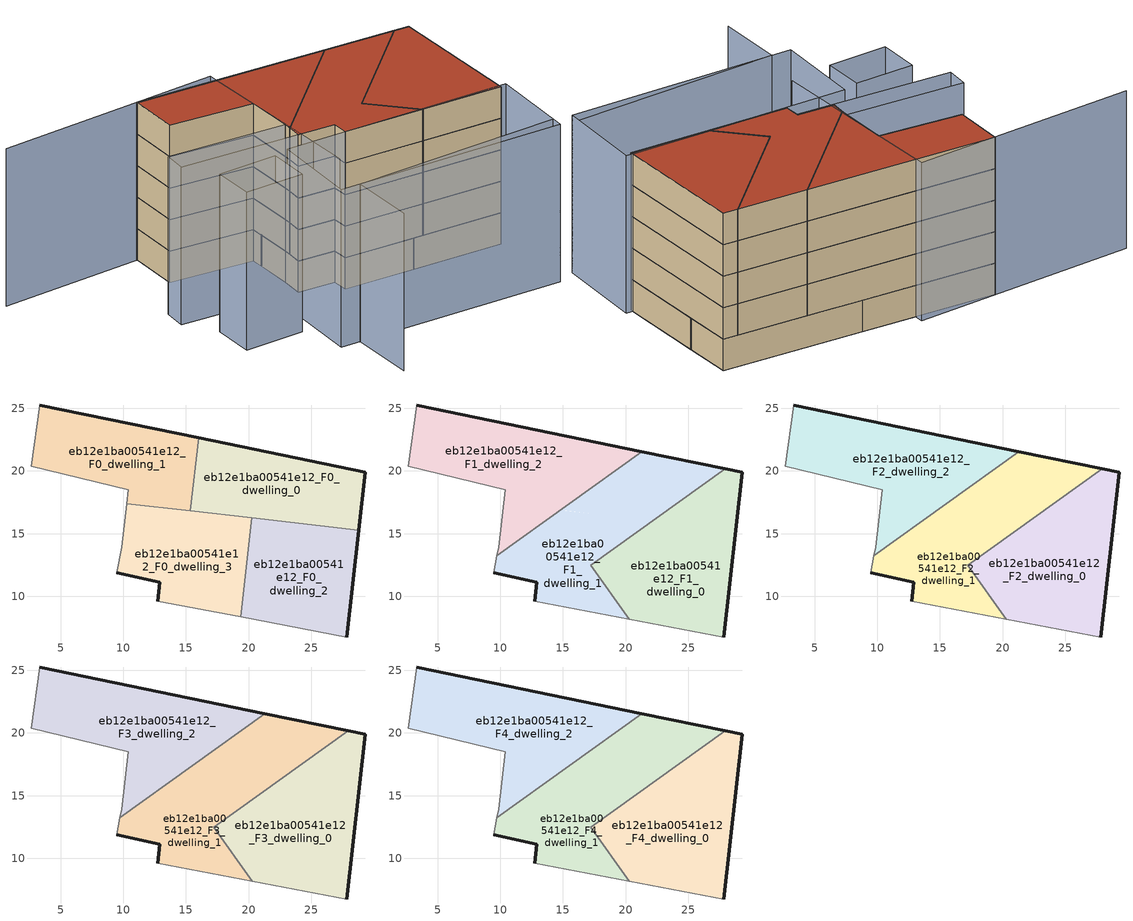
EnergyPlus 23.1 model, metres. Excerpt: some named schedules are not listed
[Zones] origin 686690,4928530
eb12e1ba00541e12_F0_dwelling_0
 floor ground (EU_floor_Construction): 28.78,15.28 29.3,19.89 16.01,22.64 15.35,16.81 z0
 wall outside (EU_wall_Construction): 16.01,22.64 29.3,19.89 28.78,15.28 z0:3
 wall to eb12e1ba00541e12_F0_dwelling_1 (EU_wall_Construction): 15.35,16.81 16.01,22.64 z0:3
 wall to eb12e1ba00541e12_F0_dwelling_2 (EU_wall_Construction): 28.78,15.28 20.25,16.25 z0:3
 wall to eb12e1ba00541e12_F0_dwelling_3 (EU_wall_Construction): 20.25,16.25 15.35,16.81 z0:3
 ceiling adiabatic (EU_roof_Construction): 29.3,19.89 28.78,15.28 15.35,16.81 22.17,16.04 27.92,20.17 16.01,22.64 z3
eb12e1ba00541e12_F0_dwelling_1
 floor ground (EU_floor_Construction): 15.35,16.81 16.01,22.64 3.36,25.26 2.66,20.39 10.41,18.49 10.28,17.39 z0
 wall outside (EU_wall_Construction): 3.36,25.26 16.01,22.64 z0:3
 wall adiabatic (EU_wall_Construction): 10.28,17.39 10.41,18.49 2.66,20.39 3.36,25.26 z0:3
 wall to eb12e1ba00541e12_F0_dwelling_3 (EU_wall_Construction): 15.35,16.81 10.28,17.39 z0:3
eb12e1ba00541e12_F0_dwelling_2
 floor ground (EU_floor_Construction): 27.81,6.76 28.78,15.28 20.25,16.25 19.35,8.37 z0
 wall outside (EU_wall_Construction): 28.78,15.28 27.81,6.76 z0:3
 wall to eb12e1ba00541e12_F0_dwelling_3 (EU_wall_Construction): 19.35,8.37 20.25,16.25 z0:3
 wall adiabatic (EU_wall_Construction): 27.81,6.76 19.35,8.37 z0:3
eb12e1ba00541e12_F0_dwelling_3
 floor ground (EU_floor_Construction): 19.35,8.37 20.25,16.25 10.28,17.39 9.86,13.92 9.48,11.88 12.92,11.14 12.75,9.63 z0
 wall outside (EU_wall_Construction): 12.75,9.63 12.92,11.14 9.48,11.88 z0:3
 wall adiabatic (EU_wall_Construction): 19.35,8.37 12.75,9.63 / 9.48,11.88 9.86,13.92 10.28,17.39 z0:3
eb12e1ba00541e12_F1_dwelling_0
 floor to eb12e1ba00541e12_F0_dwelling_2 (EU_floor_Construction): 27.81,6.76 28.78,15.28 22.17,16.04 20.05,14.51 19.46,9.35 20.3,8.19 z3
 floor adiabatic (EU_floor_Construction): 28.78,15.28 29.3,19.89 27.92,20.17 22.17,16.04 z3
 floor to eb12e1ba00541e12_F0_dwelling_3 (EU_floor_Construction): 19.46,9.35 20.05,14.51 17.21,12.48 z3
 wall outside (EU_wall_Construction): 27.92,20.17 29.3,19.89 27.81,6.76 z3:6
 wall adiabatic (EU_wall_Construction): 27.81,6.76 20.3,8.19 z3:6
 wall to eb12e1ba00541e12_F1_dwelling_1 (EU_wall_Construction): 20.3,8.19 17.21,12.48 27.92,20.17 z3:6
eb12e1ba00541e12_F1_dwelling_1
 floor to eb12e1ba00541e12_F0_dwelling_3 (EU_floor_Construction): 19.35,8.37 19.46,9.35 17.21,12.48 20.05,14.51 20.25,16.25 14.79,16.88 9.73,13.24 9.48,11.88 12.92,11.14 12.75,9.63 z3
 floor to eb12e1ba00541e12_F0_dwelling_2 (EU_floor_Construction): 20.3,8.19 19.46,9.35 19.35,8.37 z3; 22.17,16.04 20.25,16.25 20.05,14.51 z3
 floor to eb12e1ba00541e12_F0_dwelling_1 (EU_floor_Construction): 15.35,16.81 15.41,17.32 14.79,16.88 z3
 floor to eb12e1ba00541e12_F0_dwelling_0 (EU_floor_Construction): 27.92,20.17 21.29,21.54 15.41,17.32 15.35,16.81 22.17,16.04 z3
 wall outside (EU_wall_Construction): 12.75,9.63 12.92,11.14 9.48,11.88 / 21.29,21.54 27.92,20.17 z3:6
 wall adiabatic (EU_wall_Construction): 20.3,8.19 12.75,9.63 / 9.48,11.88 9.73,13.24 z3:6
 wall to eb12e1ba00541e12_F1_dwelling_2 (EU_wall_Construction): 9.73,13.24 21.29,21.54 z3:6
eb12e1ba00541e12_F1_dwelling_2
 floor to eb12e1ba00541e12_F0_dwelling_1 (EU_floor_Construction): 15.41,17.32 16.01,22.64 3.36,25.26 2.66,20.39 10.41,18.49 10.28,17.39 14.79,16.88 z3
 floor to eb12e1ba00541e12_F0_dwelling_0 (EU_floor_Construction): 21.29,21.54 16.01,22.64 15.41,17.32 z3
 floor to eb12e1ba00541e12_F0_dwelling_3 (EU_floor_Construction): 14.79,16.88 10.28,17.39 9.86,13.92 9.73,13.24 z3
 wall outside (EU_wall_Construction): 3.36,25.26 21.29,21.54 z3:6
 wall adiabatic (EU_wall_Construction): 9.73,13.24 9.86,13.92 10.41,18.49 2.66,20.39 3.36,25.26 z3:6
eb12e1ba00541e12_F2_dwelling_0
 floor to eb12e1ba00541e12_F1_dwelling_0 (EU_floor_Construction): 27.81,6.76 29.3,19.89 27.92,20.17 17.21,12.48 20.3,8.19 z6
 wall outside (EU_wall_Construction): 27.92,20.17 29.3,19.89 27.81,6.76 z6:9
 wall adiabatic (EU_wall_Construction): 27.81,6.76 20.3,8.19 z6:9
 wall to eb12e1ba00541e12_F2_dwelling_1 (EU_wall_Construction): 20.3,8.19 17.21,12.48 27.92,20.17 z6:9
eb12e1ba00541e12_F2_dwelling_1
 floor to eb12e1ba00541e12_F1_dwelling_1 (EU_floor_Construction): 20.3,8.19 17.21,12.48 27.92,20.17 21.29,21.54 9.73,13.24 9.48,11.88 12.92,11.14 12.75,9.63 z6
 wall outside (EU_wall_Construction): 12.75,9.63 12.92,11.14 9.48,11.88 / 21.29,21.54 27.92,20.17 z6:9
 wall adiabatic (EU_wall_Construction): 20.3,8.19 12.75,9.63 / 9.48,11.88 9.73,13.24 z6:9
 wall to eb12e1ba00541e12_F2_dwelling_2 (EU_wall_Construction): 9.73,13.24 21.29,21.54 z6:9
eb12e1ba00541e12_F2_dwelling_2
 floor to eb12e1ba00541e12_F1_dwelling_2 (EU_floor_Construction): 21.29,21.54 3.36,25.26 2.66,20.39 10.41,18.49 9.86,13.92 9.73,13.24 z6
 wall outside (EU_wall_Construction): 3.36,25.26 21.29,21.54 z6:9
 wall adiabatic (EU_wall_Construction): 9.73,13.24 9.86,13.92 10.41,18.49 2.66,20.39 3.36,25.26 z6:9
eb12e1ba00541e12_F3_dwelling_0
 floor to eb12e1ba00541e12_F2_dwelling_0 (EU_floor_Construction): 27.81,6.76 29.3,19.89 27.92,20.17 17.21,12.48 20.3,8.19 z9
 wall outside (EU_wall_Construction): 27.92,20.17 29.3,19.89 27.81,6.76 z9:12
 wall adiabatic (EU_wall_Construction): 27.81,6.76 20.3,8.19 z9:12
 wall to eb12e1ba00541e12_F3_dwelling_1 (EU_wall_Construction): 20.3,8.19 17.21,12.48 27.92,20.17 z9:12
eb12e1ba00541e12_F3_dwelling_1
 floor to eb12e1ba00541e12_F2_dwelling_1 (EU_floor_Construction): 20.3,8.19 17.21,12.48 27.92,20.17 21.29,21.54 9.73,13.24 9.48,11.88 12.92,11.14 12.75,9.63 z9
 wall outside (EU_wall_Construction): 12.75,9.63 12.92,11.14 9.48,11.88 / 21.29,21.54 27.92,20.17 z9:12
 wall adiabatic (EU_wall_Construction): 20.3,8.19 12.75,9.63 / 9.48,11.88 9.73,13.24 z9:12
 wall to eb12e1ba00541e12_F3_dwelling_2 (EU_wall_Construction): 9.73,13.24 21.29,21.54 z9:12
eb12e1ba00541e12_F3_dwelling_2
 floor to eb12e1ba00541e12_F2_dwelling_2 (EU_floor_Construction): 21.29,21.54 3.36,25.26 2.66,20.39 10.41,18.49 9.86,13.92 9.73,13.24 z9
 wall outside (EU_wall_Construction): 3.36,25.26 21.29,21.54 z9:12
 wall adiabatic (EU_wall_Construction): 9.73,13.24 9.86,13.92 10.41,18.49 2.66,20.39 3.36,25.26 z9:12
eb12e1ba00541e12_F4_dwelling_0
 floor to eb12e1ba00541e12_F3_dwelling_0 (EU_floor_Construction): 27.81,6.76 29.3,19.89 27.92,20.17 17.21,12.48 20.3,8.19 z12
 wall outside (EU_wall_Construction): 27.92,20.17 29.3,19.89 27.81,6.76 z12:15
 wall adiabatic (EU_wall_Construction): 27.81,6.76 20.3,8.19 z12:15
 wall to eb12e1ba00541e12_F4_dwelling_1 (EU_wall_Construction): 20.3,8.19 17.21,12.48 27.92,20.17 z12:15
 roof outside (EU_roof_Construction): 29.3,19.89 27.81,6.76 20.3,8.19 17.21,12.48 27.92,20.17 z15
eb12e1ba00541e12_F4_dwelling_1
 floor to eb12e1ba00541e12_F3_dwelling_1 (EU_floor_Construction): 20.3,8.19 17.21,12.48 27.92,20.17 21.29,21.54 9.73,13.24 9.48,11.88 12.92,11.14 12.75,9.63 z12
 wall outside (EU_wall_Construction): 12.75,9.63 12.92,11.14 9.48,11.88 / 21.29,21.54 27.92,20.17 z12:15
 wall adiabatic (EU_wall_Construction): 20.3,8.19 12.75,9.63 / 9.48,11.88 9.73,13.24 z12:15
 wall to eb12e1ba00541e12_F4_dwelling_2 (EU_wall_Construction): 9.73,13.24 21.29,21.54 z12:15
 roof outside (EU_roof_Construction): 27.92,20.17 17.21,12.48 20.3,8.19 12.75,9.63 12.92,11.14 9.48,11.88 9.73,13.24 21.29,21.54 z15
eb12e1ba00541e12_F4_dwelling_2
 floor to eb12e1ba00541e12_F3_dwelling_2 (EU_floor_Construction): 21.29,21.54 3.36,25.26 2.66,20.39 10.41,18.49 9.86,13.92 9.73,13.24 z12
 wall outside (EU_wall_Construction): 3.36,25.26 21.29,21.54 z12:15
 wall adiabatic (EU_wall_Construction): 9.73,13.24 9.86,13.92 10.41,18.49 2.66,20.39 3.36,25.26 z12:15
 roof outside (EU_roof_Construction): 21.29,21.54 9.73,13.24 9.86,13.92 10.41,18.49 2.66,20.39 3.36,25.26 z15
shading: 6.66,-4.32 7.43,1.94 / 7.43,1.94 27.11,-0.47 / -10.29,26.59 11,24.51 / 11,24.51 9.24,6.44 / 26.99,-1.48 5.58,2.26 / 5.58,2.26 7.05,10.62 / 7.05,10.62 28.45,6.88 / 28.45,6.88 26.99,-1.48 / 5.54,10.44 5.04,6.54 / 5.04,6.54 -0.59,7.28 / -0.59,7.28 -0.08,11.17 / -0.08,11.17 5.54,10.44 / 9.48,11.88 -1.63,14.25 / -1.63,14.25 -1.19,16.35 / -1.19,16.35 9.93,13.97 / 9.93,13.97 9.48,11.88 z0:15
[Building]
EU S2 Campaign: North Axis=0; Terrain=City; Solar Distribution=FullExterior
[Site:Location]
Bologna: Latitude=44.5; Longitude=11.25; Time Zone=1; Elevation=37
[SizingPeriod:WeatherFileDays]
AnnualSizingPeriod: Begin Month=1; Begin Day of Month=1; End Month=12; End Day of Month=31; Day of Week for Start Day=Monday; Use Weather File Daylight Saving Period=No; Use Weather File Rain and Snow Indicators=No
[MATERIAL]
EU_InternalMass_Material: Roughness=MediumRough; Thickness=0.1; Conductivity=1; Density=1800; Specific Heat=900; Thermal Absorptance=0.9; Solar Absorptance=0.7; Visible Absorptance=0.7
[MATERIAL:NOMASS] Roughness=MediumRough; Thermal Absorptance=0.9; Solar Absorptance=0.7; Visible Absorptance=0.7
Name | Thermal Resistance
EU_wall_NoMass | 0.905828
EU_roof_NoMass | 0.37593
EU_floor_NoMass | 0.67114
[CONSTRUCTION]
EU_wall_Construction: EU_wall_NoMass
EU_roof_Construction: EU_roof_NoMass
EU_floor_Construction: EU_floor_NoMass
EU_InternalMass_Construction: EU_InternalMass_Material
[ZONE] Type=1; Multiplier=1; Ceiling Height=autocalculate; Floor Area=autocalculate; Part of Total Floor Area=Yes
Name | Volume
eb12e1ba00541e12_F0_dwelling_0 | 212.706
eb12e1ba00541e12_F1_dwelling_0; eb12e1ba00541e12_F2_dwelling_0; eb12e1ba00541e12_F3_dwelling_0; eb12e1ba00541e12_F4_dwelling_0 | 283.596
eb12e1ba00541e12_F0_dwelling_1 | 212.685
eb12e1ba00541e12_F1_dwelling_1; eb12e1ba00541e12_F2_dwelling_1; eb12e1ba00541e12_F3_dwelling_1; eb12e1ba00541e12_F4_dwelling_1 | 283.597
eb12e1ba00541e12_F0_dwelling_2 | 212.703
eb12e1ba00541e12_F1_dwelling_2; eb12e1ba00541e12_F2_dwelling_2; eb12e1ba00541e12_F3_dwelling_2; eb12e1ba00541e12_F4_dwelling_2 | 283.594
eb12e1ba00541e12_F0_dwelling_3 | 212.698
[INTERNALMASS] Construction=EU_InternalMass_Construction
Name | Zone or ZoneList | Surface Area
eb12e1ba00541e12_F0_dwelling_0_EU_InternalMass | eb12e1ba00541e12_F0_dwelling_0 | 70.9018
eb12e1ba00541e12_F0_dwelling_1_EU_InternalMass | eb12e1ba00541e12_F0_dwelling_1 | 70.895
eb12e1ba00541e12_F0_dwelling_2_EU_InternalMass | eb12e1ba00541e12_F0_dwelling_2 | 70.9012
eb12e1ba00541e12_F0_dwelling_3_EU_InternalMass | eb12e1ba00541e12_F0_dwelling_3 | 70.8995
eb12e1ba00541e12_F1_dwelling_0_EU_InternalMass | eb12e1ba00541e12_F1_dwelling_0 | 94.532
eb12e1ba00541e12_F1_dwelling_1_EU_InternalMass | eb12e1ba00541e12_F1_dwelling_1 | 94.5325
eb12e1ba00541e12_F1_dwelling_2_EU_InternalMass | eb12e1ba00541e12_F1_dwelling_2 | 94.5344
eb12e1ba00541e12_F2_dwelling_0_EU_InternalMass | eb12e1ba00541e12_F2_dwelling_0 | 94.532
eb12e1ba00541e12_F2_dwelling_1_EU_InternalMass | eb12e1ba00541e12_F2_dwelling_1 | 94.5325
eb12e1ba00541e12_F2_dwelling_2_EU_InternalMass | eb12e1ba00541e12_F2_dwelling_2 | 94.5344
eb12e1ba00541e12_F3_dwelling_0_EU_InternalMass | eb12e1ba00541e12_F3_dwelling_0 | 94.532
eb12e1ba00541e12_F3_dwelling_1_EU_InternalMass | eb12e1ba00541e12_F3_dwelling_1 | 94.5325
eb12e1ba00541e12_F3_dwelling_2_EU_InternalMass | eb12e1ba00541e12_F3_dwelling_2 | 94.5344
eb12e1ba00541e12_F4_dwelling_0_EU_InternalMass | eb12e1ba00541e12_F4_dwelling_0 | 94.532
eb12e1ba00541e12_F4_dwelling_1_EU_InternalMass | eb12e1ba00541e12_F4_dwelling_1 | 94.5325
eb12e1ba00541e12_F4_dwelling_2_EU_InternalMass | eb12e1ba00541e12_F4_dwelling_2 | 94.5344
[OTHEREQUIPMENT] Fuel Type=Electricity; Design Level Calculation Method=Watts/Area; Power per Zone Floor Area=1; Fraction Latent=0; Fraction Radiant=0; Fraction Lost=0; Carbon Dioxide Generation Rate=0; EndUse Subcategory=EU_Step8_InternalGains
Name | Zone or ZoneList or Space or SpaceList | Schedule
EU_Step8_InternalGain_eb12e1ba00541e12_F0_dwelling_0_f000 | eb12e1ba00541e12_F0_dwelling_0 | EU_Step8_GainSchedule_eb12e1ba00541e12_F0_dwelling_0_f000
EU_Step8_InternalGain_eb12e1ba00541e12_F0_dwelling_1_f000 | eb12e1ba00541e12_F0_dwelling_1 | EU_Step8_GainSchedule_eb12e1ba00541e12_F0_dwelling_1_f000
EU_Step8_InternalGain_eb12e1ba00541e12_F0_dwelling_2_f000 | eb12e1ba00541e12_F0_dwelling_2 | EU_Step8_GainSchedule_eb12e1ba00541e12_F0_dwelling_2_f000
EU_Step8_InternalGain_eb12e1ba00541e12_F0_dwelling_3_f000 | eb12e1ba00541e12_F0_dwelling_3 | EU_Step8_GainSchedule_eb12e1ba00541e12_F0_dwelling_3_f000
EU_Step8_InternalGain_eb12e1ba00541e12_F1_dwelling_0_f000 | eb12e1ba00541e12_F1_dwelling_0 | EU_Step8_GainSchedule_eb12e1ba00541e12_F1_dwelling_0_f000
EU_Step8_InternalGain_eb12e1ba00541e12_F1_dwelling_1_f000 | eb12e1ba00541e12_F1_dwelling_1 | EU_Step8_GainSchedule_eb12e1ba00541e12_F1_dwelling_1_f000
EU_Step8_InternalGain_eb12e1ba00541e12_F1_dwelling_2_f000 | eb12e1ba00541e12_F1_dwelling_2 | EU_Step8_GainSchedule_eb12e1ba00541e12_F1_dwelling_2_f000
EU_Step8_InternalGain_eb12e1ba00541e12_F2_dwelling_0_f000 | eb12e1ba00541e12_F2_dwelling_0 | EU_Step8_GainSchedule_eb12e1ba00541e12_F2_dwelling_0_f000
EU_Step8_InternalGain_eb12e1ba00541e12_F2_dwelling_1_f000 | eb12e1ba00541e12_F2_dwelling_1 | EU_Step8_GainSchedule_eb12e1ba00541e12_F2_dwelling_1_f000
EU_Step8_InternalGain_eb12e1ba00541e12_F2_dwelling_2_f000 | eb12e1ba00541e12_F2_dwelling_2 | EU_Step8_GainSchedule_eb12e1ba00541e12_F2_dwelling_2_f000
EU_Step8_InternalGain_eb12e1ba00541e12_F3_dwelling_0_f000 | eb12e1ba00541e12_F3_dwelling_0 | EU_Step8_GainSchedule_eb12e1ba00541e12_F3_dwelling_0_f000
EU_Step8_InternalGain_eb12e1ba00541e12_F3_dwelling_1_f000 | eb12e1ba00541e12_F3_dwelling_1 | EU_Step8_GainSchedule_eb12e1ba00541e12_F3_dwelling_1_f000
EU_Step8_InternalGain_eb12e1ba00541e12_F3_dwelling_2_f000 | eb12e1ba00541e12_F3_dwelling_2 | EU_Step8_GainSchedule_eb12e1ba00541e12_F3_dwelling_2_f000
EU_Step8_InternalGain_eb12e1ba00541e12_F4_dwelling_0_f000 | eb12e1ba00541e12_F4_dwelling_0 | EU_Step8_GainSchedule_eb12e1ba00541e12_F4_dwelling_0_f000
EU_Step8_InternalGain_eb12e1ba00541e12_F4_dwelling_1_f000 | eb12e1ba00541e12_F4_dwelling_1 | EU_Step8_GainSchedule_eb12e1ba00541e12_F4_dwelling_1_f000
EU_Step8_InternalGain_eb12e1ba00541e12_F4_dwelling_2_f000 | eb12e1ba00541e12_F4_dwelling_2 | EU_Step8_GainSchedule_eb12e1ba00541e12_F4_dwelling_2_f000
[ZONEVENTILATION:DESIGNFLOWRATE] Schedule=EU_AlwaysOn; Design Flow Rate Calculation Method=AirChanges/Hour; Air Changes per Hour=0.73129; Ventilation Type=Natural; Fan Pressure Rise=0; Fan Total Efficiency=1; Constant Term Coefficient=1; Temperature Term Coefficient=0; Velocity Term Coefficient=0; Velocity Squared Term Coefficient=0; Minimum Indoor Temperature=-100; Maximum Indoor Temperature=100; Delta Temperature=-100; Minimum Outdoor Temperature=-100; Maximum Outdoor Temperature=100; Maximum Wind Speed=40
Name | Zone or ZoneList or Space or SpaceList
EU_ConstantAir_eb12e1ba00541e12_F0_dwelling_0 | eb12e1ba00541e12_F0_dwelling_0
EU_ConstantAir_eb12e1ba00541e12_F0_dwelling_1 | eb12e1ba00541e12_F0_dwelling_1
EU_ConstantAir_eb12e1ba00541e12_F0_dwelling_2 | eb12e1ba00541e12_F0_dwelling_2
EU_ConstantAir_eb12e1ba00541e12_F0_dwelling_3 | eb12e1ba00541e12_F0_dwelling_3
EU_ConstantAir_eb12e1ba00541e12_F1_dwelling_0 | eb12e1ba00541e12_F1_dwelling_0
EU_ConstantAir_eb12e1ba00541e12_F1_dwelling_1 | eb12e1ba00541e12_F1_dwelling_1
EU_ConstantAir_eb12e1ba00541e12_F1_dwelling_2 | eb12e1ba00541e12_F1_dwelling_2
EU_ConstantAir_eb12e1ba00541e12_F2_dwelling_0 | eb12e1ba00541e12_F2_dwelling_0
EU_ConstantAir_eb12e1ba00541e12_F2_dwelling_1 | eb12e1ba00541e12_F2_dwelling_1
EU_ConstantAir_eb12e1ba00541e12_F2_dwelling_2 | eb12e1ba00541e12_F2_dwelling_2
EU_ConstantAir_eb12e1ba00541e12_F3_dwelling_0 | eb12e1ba00541e12_F3_dwelling_0
EU_ConstantAir_eb12e1ba00541e12_F3_dwelling_1 | eb12e1ba00541e12_F3_dwelling_1
EU_ConstantAir_eb12e1ba00541e12_F3_dwelling_2 | eb12e1ba00541e12_F3_dwelling_2
EU_ConstantAir_eb12e1ba00541e12_F4_dwelling_0 | eb12e1ba00541e12_F4_dwelling_0
EU_ConstantAir_eb12e1ba00541e12_F4_dwelling_1 | eb12e1ba00541e12_F4_dwelling_1
EU_ConstantAir_eb12e1ba00541e12_F4_dwelling_2 | eb12e1ba00541e12_F4_dwelling_2
[HVACTEMPLATE:THERMOSTAT] Constant Heating Setpoint=20; Constant Cooling Setpoint=50
EU_HeatOnly_eb12e1ba00541e12_F0_dwelling_0; EU_HeatOnly_eb12e1ba00541e12_F0_dwelling_1; EU_HeatOnly_eb12e1ba00541e12_F0_dwelling_2; EU_HeatOnly_eb12e1ba00541e12_F0_dwelling_3; EU_HeatOnly_eb12e1ba00541e12_F1_dwelling_0; EU_HeatOnly_eb12e1ba00541e12_F1_dwelling_1; EU_HeatOnly_eb12e1ba00541e12_F1_dwelling_2; EU_HeatOnly_eb12e1ba00541e12_F2_dwelling_0; EU_HeatOnly_eb12e1ba00541e12_F2_dwelling_1; EU_HeatOnly_eb12e1ba00541e12_F2_dwelling_2; EU_HeatOnly_eb12e1ba00541e12_F3_dwelling_0; EU_HeatOnly_eb12e1ba00541e12_F3_dwelling_1; EU_HeatOnly_eb12e1ba00541e12_F3_dwelling_2; EU_HeatOnly_eb12e1ba00541e12_F4_dwelling_0; EU_HeatOnly_eb12e1ba00541e12_F4_dwelling_1; EU_HeatOnly_eb12e1ba00541e12_F4_dwelling_2
[HVACTEMPLATE:ZONE:IDEALLOADSAIRSYSTEM] System Availability Schedule=EU_AlwaysOn; Maximum Heating Supply Air Temperature=50; Minimum Cooling Supply Air Temperature=13; Maximum Heating Supply Air Humidity Ratio=0.0156; Minimum Cooling Supply Air Humidity Ratio=0.0077; Heating Limit=NoLimit; Cooling Limit=NoLimit; Heating Availability Schedule=EU_AlwaysOn; Cooling Availability Schedule=EU_CoolingOff; Dehumidification Control Type=ConstantSensibleHeatRatio; Cooling Sensible Heat Ratio=0.7; Dehumidification Setpoint=60; Humidification Control Type=None; Humidification Setpoint=30; Outdoor Air Method=None; Outdoor Air Flow Rate per Person=0.00944; Outdoor Air Flow Rate per Zone Floor Area=0; Outdoor Air Flow Rate per Zone=0; Demand Controlled Ventilation Type=None; Outdoor Air Economizer Type=NoEconomizer; Heat Recovery Type=None; Sensible Heat Recovery Effectiveness=0.7; Latent Heat Recovery Effectiveness=0.65
Name | Template Thermostat
eb12e1ba00541e12_F0_dwelling_0 | EU_HeatOnly_eb12e1ba00541e12_F0_dwelling_0
eb12e1ba00541e12_F0_dwelling_1 | EU_HeatOnly_eb12e1ba00541e12_F0_dwelling_1
eb12e1ba00541e12_F0_dwelling_2 | EU_HeatOnly_eb12e1ba00541e12_F0_dwelling_2
eb12e1ba00541e12_F0_dwelling_3 | EU_HeatOnly_eb12e1ba00541e12_F0_dwelling_3
eb12e1ba00541e12_F1_dwelling_0 | EU_HeatOnly_eb12e1ba00541e12_F1_dwelling_0
eb12e1ba00541e12_F1_dwelling_1 | EU_HeatOnly_eb12e1ba00541e12_F1_dwelling_1
eb12e1ba00541e12_F1_dwelling_2 | EU_HeatOnly_eb12e1ba00541e12_F1_dwelling_2
eb12e1ba00541e12_F2_dwelling_0 | EU_HeatOnly_eb12e1ba00541e12_F2_dwelling_0
eb12e1ba00541e12_F2_dwelling_1 | EU_HeatOnly_eb12e1ba00541e12_F2_dwelling_1
eb12e1ba00541e12_F2_dwelling_2 | EU_HeatOnly_eb12e1ba00541e12_F2_dwelling_2
eb12e1ba00541e12_F3_dwelling_0 | EU_HeatOnly_eb12e1ba00541e12_F3_dwelling_0
